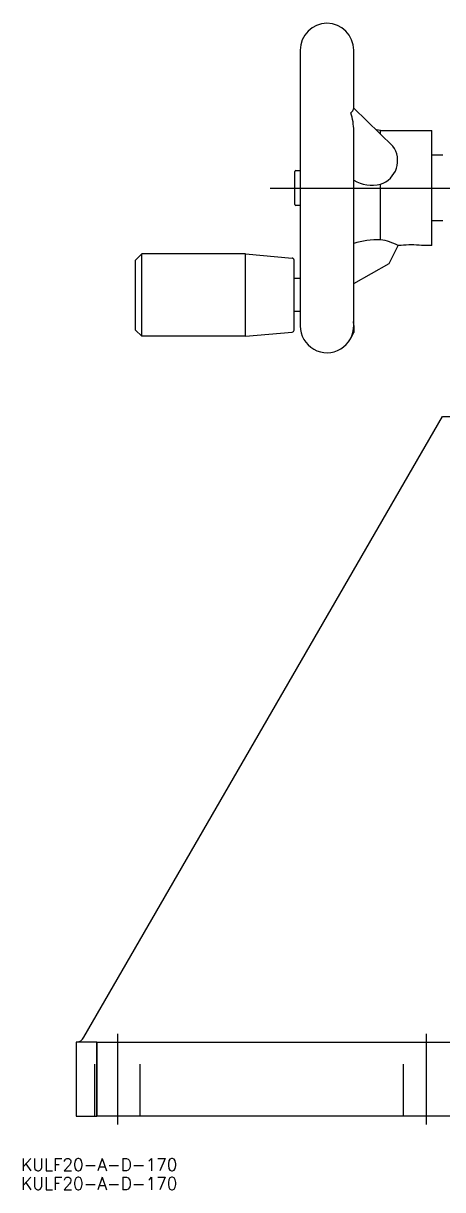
# Model space of a CAD drawing. Extents: x -165 to 344, y -413 to 67.
# Drawn here: x -165.4 to -63.5, y -413.3 to -130 of the extents above; entities that cross this region are included whole.
import ezdxf

# ---------------------------------------------------------------- set-up
doc = ezdxf.new("R2010")
doc.units = 0
doc.linetypes.add('CENTER', pattern=[50.8, 31.75, -6.35, 6.35, -6.35])
doc.linetypes.add('DASHED', pattern=[19.05, 12.7, -6.35])
doc.layers.get('0').update_dxf_attribs({"linetype": 'CONTINUOUS'})
doc.layers.add('CENTER', color=1, linetype='CENTER')
doc.styles.get("Standard").update_dxf_attribs({"font": 'txt.shx', "height": 3, "bigfont": 'bigfont.shx'})

# ---------------------------------------------------------------- blocks, each defined once
blk = doc.blocks.new('*U3')
at = {"color": 7, "linetype": 'CONTINUOUS'}
blk.add_text('KULF20-A-D-170', height=3, dxfattribs=at).set_placement((-165.87, -408.76))
blk = doc.blocks.new('*U4')
at = {"color": 7, "linetype": 'CONTINUOUS'}
blk.add_text('KULF20-A-D-170', height=3, dxfattribs=at).set_placement((-165.87, -413.32))

msp = doc.modelspace()

# ---------------------------------------------------------------- linework, layer by layer
at = {"color": 7, "linetype": 'CONTINUOUS'}
for p, q in [((-98.1, -136.5), (-98.1, -203.5)), ((-85.1, -150.62), (-85.1, -136.5)), ((-75.57, -159.81), (-85.1, -150.62)), ((-85.1, -203.36), (-85.1, -156.11)), ((-78.6, -156), (-79.61, -155.91)), ((-78.6, -156), (-66.1, -156)), ((-78.6, -156.89), (-78.6, -156)), ((-66.1, -184), (-66.1, -156)), ((-63.5, -162), (-66.1, -162)), ((-99.4, -174), (-99.4, -166)), ((-99.15, -165.75), (-98.1, -165.75)), ((-78.6, -182.56), (-78.6, -169.07)), ((-98.1, -174.25), (-99.15, -174.25)), ((-63.5, -178), (-66.1, -178)), ((-76.53, -188.33), (-74.3, -184)), ((-73.6, -184), (-74.3, -184)), ((-66.1, -184), (-68.6, -184)), ((-138.1, -187.52), (-136.6, -186.02)), ((-111.43, -186.02), (-136.6, -186.02)), ((-136.6, -206.02), (-136.6, -186.02)), ((-111.43, -186.02), (-100.06, -187.02)), ((-111.43, -206.02), (-111.43, -186.02)), ((-138.1, -204.52), (-138.1, -187.52)), ((-99.6, -204.53), (-99.6, -187.51)), ((-85.1, -193.17), (-76.53, -188.33)), ((-98.1, -192.02), (-99.6, -192.02)), ((-98.1, -200.02), (-99.6, -200.02)), ((-85.1, -203.36), (-85.15, -202.46)), ((-85.15, -202.46), (-85.1, -202.52)), ((-85.1, -203.36), (-85.1, -205.07)), ((-136.6, -206.02), (-138.1, -204.52)), ((-111.43, -206.02), (-136.6, -206.02)), ((-111.43, -206.02), (-100.06, -205.03)), ((-85.82, -206.46), (-85.1, -205.07)), ((-150.67, -376.3), (-63.52, -225.5)), ((-63.52, -225.5), (-50.5, -225.5)), ((-63.52, -225.5), (-32.5, -225.5)), ((-147.5, -377.5), (-152.5, -377.5)), ((-152.5, -377.5), (-152.5, -395.5)), ((-147.5, -377.5), (-50.5, -377.5)), ((-147.5, -395.5), (-147.5, -377.5)), ((-147.5, -377.5), (-147.5, -395.5)), ((-152.5, -395.5), (-147.5, -395.5)), ((-32.5, -395.5), (-147.5, -395.5))]:
    msp.add_line(p, q, dxfattribs=at)
at = {"color": 3, "linetype": 'DASHED'}
for p, q in [((-148, -395.5), (-148, -377.5)), ((-137, -395.5), (-137, -377.5)), ((-73, -395.5), (-73, -377.5))]:
    msp.add_line(p, q, dxfattribs=at)
at = {"color": 7, "linetype": 'CONTINUOUS'}
for centre, radius, start, end in [((-91.6, -136.5), 6.5, 0, 180), ((-88.3, -149.17), 3.6, 313.7895, 329.2334), ((-98.58, -156.09), 13.48, 359.9182, 18.7196), ((-85.92, -150.6), 0.816, 329.6799, 358.5219), ((-80.46, -163.33), 6.03, 287.9436, 35.8477), ((-99.15, -166), 0.25, 90, 180), ((-80.64, -160.56), 8.75, 239.3292, 283.4595), ((-99.15, -174), 0.25, 180, 270), ((-79.14, -202.6), 20.04, 88.4678, 107.3123), ((-80.72, -196.04), 13.64, 61.953, 81.0723), ((-71.09, -200.34), 16.53, 81.3468, 98.7321), ((-100.1, -187.51), 0.5, 0, 85), ((-91.6, -203.5), 6.5, 180.0069, 1.2501), ((-100.1, -204.53), 0.5, 275, 0), ((-152.5, -375.5), 2, 270, 336.5392)]:
    msp.add_arc(centre, radius, start, end, dxfattribs=at)
at = {"layer": 'CENTER', "color": 1, "linetype": 'CENTER'}
for p, q in [((-105.4, -170), (-3.7, -170)), ((-99.1, -170), (-31.1, -170)), ((-142.5, -375.5), (-142.5, -397.5)), ((-67.5, -375.5), (-67.5, -397.5))]:
    msp.add_line(p, q, dxfattribs=at)

# ---------------------------------------------------------------- block references
at = {"color": 7, "linetype": 'CONTINUOUS'}
for name in ['*U3', '*U4']:
    msp.add_blockref(name, (0, 0), dxfattribs=at)

doc.saveas('drawing.dxf')
